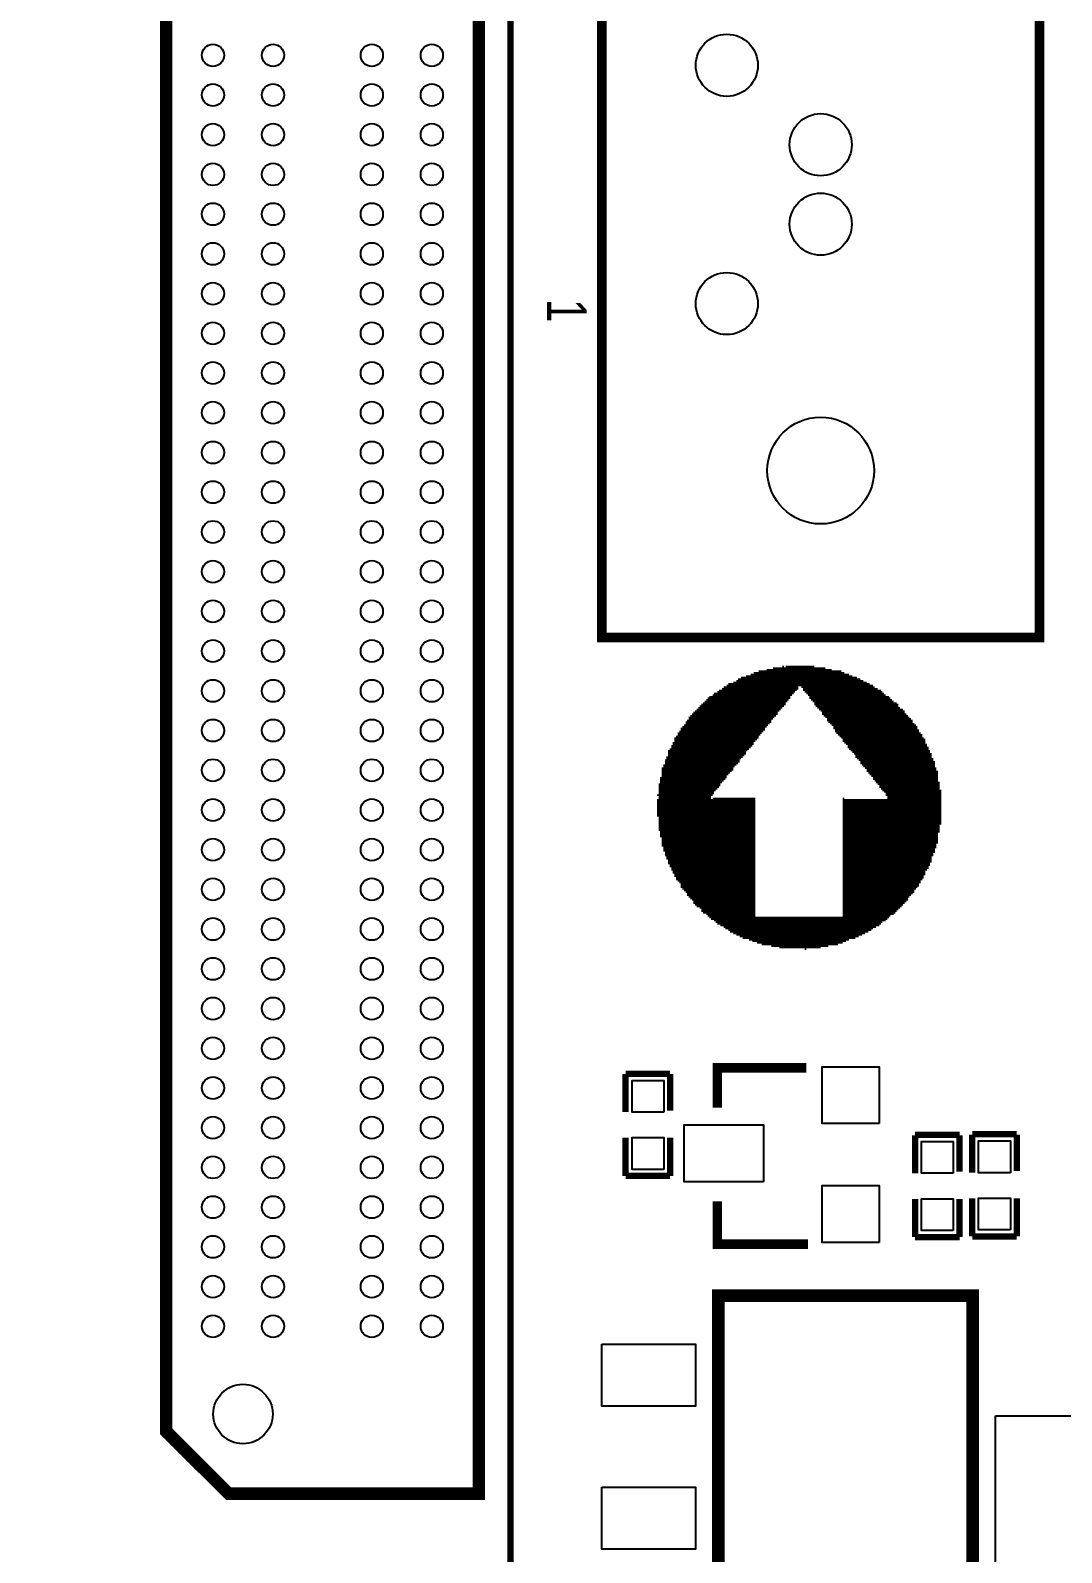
# Model space of a CAD drawing. Extents: x -92 to 136, y -31 to 80.
# Drawn here: x 62.37 to 78.86, y 7.79 to 32.13 of the extents above; entities that cross this region are included whole.
import ezdxf

# ---------------------------------------------------------------- set-up
doc = ezdxf.new("R2010")
doc.units = 0
for name, color, linetype in [('BG_SILKSCREEN_TOP', 85, 'CONTINUOUS'), ('PG_SILKSCREEN_TOP', 85, 'CONTINUOUS'), ('PIN_TOP', 1, 'CONTINUOUS')]:
    doc.layers.add(name, color=color, linetype=linetype)

msp = doc.modelspace()

# ---------------------------------------------------------------- linework, layer by layer
at = {"layer": 'BG_SILKSCREEN_TOP'}
for points, const_width in [([(70.050406, 70.142354), (-9.949688, 70.142354), (-9.949688, -9.85774), (70.050406, -9.85774), (70.050406, 70.142354)], 0.100076), ([(74.14514, 21.9075), (75.18654, 21.9075)], 0.0254), ([(74.24674, 21.9329), (75.08494, 21.9329)], 0.0254), ([(74.39914, 21.9583), (74.42454, 21.9583)], 0.0254), ([(74.44994, 21.9583), (74.90714, 21.9583)], 0.0254), ([(73.51014, 21.6535), (75.84694, 21.6535)], 0.0254), ([(73.53554, 21.6789), (75.79614, 21.6789)], 0.0254), ([(73.61174, 21.7043), (75.74534, 21.7043)], 0.0254), ([(73.66254, 21.7297), (75.69454, 21.7297)], 0.0254), ([(73.68794, 21.7551), (75.64374, 21.7551)], 0.0254), ([(73.73874, 21.7805), (75.59294, 21.7805)], 0.0254), ([(73.81494, 21.8059), (75.51674, 21.8059)], 0.0254), ([(73.89114, 21.8313), (75.46594, 21.8313)], 0.0254), ([(73.94194, 21.8567), (75.38974, 21.8567)], 0.0254), ([(74.01814, 21.8821), (75.33894, 21.8821)], 0.0254), ([(73.17994, 21.4249), (74.50074, 21.4249)], 0.0254), ([(73.20534, 21.4503), (74.52614, 21.4503)], 0.0254), ([(73.23074, 21.4757), (74.52614, 21.4757)], 0.0254), ([(73.28154, 21.5011), (74.55154, 21.5011)], 0.0254), ([(73.30694, 21.5265), (74.57694, 21.5265)], 0.0254), ([(73.35774, 21.5519), (74.60234, 21.5519)], 0.0254), ([(73.38314, 21.5773), (74.62774, 21.5773)], 0.0254), ([(73.43394, 21.6027), (74.65314, 21.6027)], 0.0254), ([(73.45934, 21.6281), (74.65314, 21.6281)], 0.0254), ([(74.70394, 21.6281), (75.87234, 21.6281)], 0.0254), ([(74.72934, 21.6027), (75.92314, 21.6027)], 0.0254), ([(74.72934, 21.5773), (75.97394, 21.5773)], 0.0254), ([(74.75474, 21.5519), (75.99934, 21.5519)], 0.0254), ([(74.78014, 21.5265), (76.02474, 21.5265)], 0.0254), ([(74.80554, 21.5011), (76.05014, 21.5011)], 0.0254), ([(74.83094, 21.4757), (76.10094, 21.4757)], 0.0254), ([(74.83094, 21.4503), (76.12634, 21.4503)], 0.0254), ([(74.85634, 21.4249), (76.15174, 21.4249)], 0.0254), ([(72.92594, 21.1709), (74.29754, 21.1709)], 0.0254), ([(72.95134, 21.1963), (74.32294, 21.1963)], 0.0254), ([(72.97674, 21.2217), (74.32294, 21.2217)], 0.0254), ([(73.00214, 21.2471), (74.34834, 21.2471)], 0.0254), ([(73.02754, 21.2725), (74.37374, 21.2725)], 0.0254), ([(73.05294, 21.2979), (74.39914, 21.2979)], 0.0254), ([(73.07834, 21.3233), (74.42454, 21.3233)], 0.0254), ([(73.10374, 21.3487), (74.44994, 21.3487)], 0.0254), ([(73.12914, 21.3741), (74.44994, 21.3741)], 0.0254), ([(73.15454, 21.3995), (74.47534, 21.3995)], 0.0254), ([(74.88174, 21.3995), (76.17714, 21.3995)], 0.0254), ([(74.90714, 21.3741), (76.22794, 21.3741)], 0.0254), ([(74.90714, 21.3487), (76.25334, 21.3487)], 0.0254), ([(74.93254, 21.3233), (76.25334, 21.3233)], 0.0254), ([(74.95794, 21.2979), (76.27874, 21.2979)], 0.0254), ([(74.98334, 21.2725), (76.32954, 21.2725)], 0.0254), ([(75.00874, 21.2471), (76.35494, 21.2471)], 0.0254), ([(75.03414, 21.2217), (76.35494, 21.2217)], 0.0254), ([(75.03414, 21.1963), (76.38034, 21.1963)], 0.0254), ([(75.05954, 21.1709), (76.40574, 21.1709)], 0.0254), ([(72.74814, 20.9169), (74.09434, 20.9169)], 0.0254), ([(72.77354, 20.9677), (74.11974, 20.9677)], 0.0254), ([(72.77354, 20.9423), (74.11974, 20.9423)], 0.0254), ([(72.79894, 20.9931), (74.14514, 20.9931)], 0.0254), ([(72.82434, 21.0185), (74.17054, 21.0185)], 0.0254), ([(72.84974, 21.0693), (74.22134, 21.0693)], 0.0254), ([(72.84974, 21.0439), (74.19594, 21.0439)], 0.0254), ([(72.87514, 21.0947), (74.22134, 21.0947)], 0.0254), ([(72.90054, 21.1455), (74.27214, 21.1455)], 0.0254), ([(72.90054, 21.1201), (74.24674, 21.1201)], 0.0254), ([(75.08494, 21.1455), (76.43114, 21.1455)], 0.0254), ([(75.11034, 21.1201), (76.45654, 21.1201)], 0.0254), ([(75.11034, 21.0947), (76.48194, 21.0947)], 0.0254), ([(75.13574, 21.0693), (76.48194, 21.0693)], 0.0254), ([(75.16114, 21.0439), (76.50734, 21.0439)], 0.0254), ([(75.18654, 21.0185), (76.53274, 21.0185)], 0.0254), ([(75.21194, 20.9931), (76.55814, 20.9931)], 0.0254), ([(75.21194, 20.9677), (76.55814, 20.9677)], 0.0254), ([(75.23734, 20.9423), (76.58354, 20.9423)], 0.0254), ([(75.23734, 20.9169), (76.58354, 20.9169)], 0.0254), ([(72.62114, 20.6883), (73.91654, 20.6883)], 0.0254), ([(72.64654, 20.7391), (73.94194, 20.7391)], 0.0254), ([(72.64654, 20.7137), (73.94194, 20.7137)], 0.0254), ([(72.67194, 20.8153), (74.01814, 20.8153)], 0.0254), ([(72.67194, 20.7899), (73.99274, 20.7899)], 0.0254), ([(72.67194, 20.7645), (73.96734, 20.7645)], 0.0254), ([(72.69734, 20.8407), (74.01814, 20.8407)], 0.0254), ([(72.72274, 20.8915), (74.06894, 20.8915)], 0.0254), ([(72.72274, 20.8661), (74.04354, 20.8661)], 0.0254), ([(75.26274, 20.8915), (76.60894, 20.8915)], 0.0254), ([(75.28814, 20.8661), (76.63434, 20.8661)], 0.0254), ([(75.31354, 20.8407), (76.63434, 20.8407)], 0.0254), ([(75.33894, 20.8153), (76.65974, 20.8153)], 0.0254), ([(75.36434, 20.7899), (76.68514, 20.7899)], 0.0254), ([(75.36434, 20.7645), (76.68514, 20.7645)], 0.0254), ([(75.38974, 20.7391), (76.68514, 20.7391)], 0.0254), ([(75.41514, 20.7137), (76.71054, 20.7137)], 0.0254), ([(75.44054, 20.6883), (76.71054, 20.6883)], 0.0254), ([(72.51954, 20.4597), (73.71334, 20.4597)], 0.0254), ([(72.51954, 20.4343), (73.71334, 20.4343)], 0.0254), ([(72.54494, 20.5105), (73.76414, 20.5105)], 0.0254), ([(72.54494, 20.4851), (73.73874, 20.4851)], 0.0254), ([(72.57034, 20.6121), (73.84034, 20.6121)], 0.0254), ([(72.57034, 20.5867), (73.81494, 20.5867)], 0.0254), ([(72.57034, 20.5613), (73.81494, 20.5613)], 0.0254), ([(72.57034, 20.5359), (73.78954, 20.5359)], 0.0254), ([(72.59574, 20.6375), (73.86574, 20.6375)], 0.0254), ([(72.62114, 20.6629), (73.89114, 20.6629)], 0.0254), ([(75.44054, 20.6629), (76.73594, 20.6629)], 0.0254), ([(75.46594, 20.6375), (76.73594, 20.6375)], 0.0254), ([(75.49134, 20.6121), (76.76134, 20.6121)], 0.0254), ([(75.51674, 20.5867), (76.76134, 20.5867)], 0.0254), ([(75.54214, 20.5613), (76.78674, 20.5613)], 0.0254), ([(75.56754, 20.5359), (76.78674, 20.5359)], 0.0254), ([(75.56754, 20.5105), (76.78674, 20.5105)], 0.0254), ([(75.59294, 20.4851), (76.81214, 20.4851)], 0.0254), ([(75.61834, 20.4597), (76.81214, 20.4597)], 0.0254), ([(75.64374, 20.4343), (76.83754, 20.4343)], 0.0254), ([(72.46874, 20.3327), (73.61174, 20.3327)], 0.0254), ([(72.46874, 20.3073), (73.61174, 20.3073)], 0.0254), ([(72.46874, 20.2819), (73.58634, 20.2819)], 0.0254), ([(72.46874, 20.2565), (73.56094, 20.2565)], 0.0254), ([(72.46874, 20.2311), (73.53554, 20.2311)], 0.0254), ([(72.46874, 20.2057), (73.51014, 20.2057)], 0.0254), ([(72.49414, 20.3835), (73.66254, 20.3835)], 0.0254), ([(72.49414, 20.3581), (73.63714, 20.3581)], 0.0254), ([(72.51954, 20.4089), (73.68794, 20.4089)], 0.0254), ([(75.64374, 20.4089), (76.83754, 20.4089)], 0.0254), ([(75.66914, 20.3835), (76.83754, 20.3835)], 0.0254), ([(75.69454, 20.3581), (76.83754, 20.3581)], 0.0254), ([(75.71994, 20.3327), (76.86294, 20.3327)], 0.0254), ([(75.74534, 20.3073), (76.86294, 20.3073)], 0.0254), ([(75.74534, 20.2819), (76.88834, 20.2819)], 0.0254), ([(75.77074, 20.2565), (76.88834, 20.2565)], 0.0254), ([(75.79614, 20.2311), (76.88834, 20.2311)], 0.0254), ([(75.82154, 20.2057), (76.88834, 20.2057)], 0.0254), ([(72.41794, 20.0787), (73.40854, 20.0787)], 0.0254), ([(72.41794, 20.0533), (73.40854, 20.0533)], 0.0254), ([(72.41794, 20.0279), (73.38314, 20.0279)], 0.0254), ([(72.41794, 20.0025), (73.35774, 20.0025)], 0.0254), ([(72.41794, 19.9771), (73.33234, 19.9771)], 0.0254), ([(72.41794, 19.9517), (73.30694, 19.9517)], 0.0254), ([(72.44334, 20.1803), (73.51014, 20.1803)], 0.0254), ([(72.44334, 20.1549), (73.48474, 20.1549)], 0.0254), ([(72.44334, 20.1295), (73.45934, 20.1295)], 0.0254), ([(72.44334, 20.1041), (73.43394, 20.1041)], 0.0254), ([(75.84694, 20.1803), (76.88834, 20.1803)], 0.0254), ([(75.84694, 20.1549), (76.88834, 20.1549)], 0.0254), ([(75.87234, 20.1295), (76.88834, 20.1295)], 0.0254), ([(75.89774, 20.1041), (76.91374, 20.1041)], 0.0254), ([(75.92314, 20.0787), (76.91374, 20.0787)], 0.0254), ([(75.94854, 20.0533), (76.91374, 20.0533)], 0.0254), ([(75.94854, 20.0279), (76.91374, 20.0279)], 0.0254), ([(75.97394, 20.0025), (76.91374, 20.0025)], 0.0254), ([(75.99934, 19.9771), (76.93914, 19.9771)], 0.0254), ([(76.02474, 19.9517), (76.93914, 19.9517)], 0.0254), ([(72.39254, 19.9009), (73.28154, 19.9009)], 0.0254), ([(72.39254, 19.8247), (73.96734, 19.8247)], 0.0254), ([(72.39254, 19.7993), (73.96734, 19.7993)], 0.0254), ([(72.39254, 19.7739), (73.96734, 19.7739)], 0.0254), ([(72.39254, 19.7485), (73.96734, 19.7485)], 0.0254), ([(72.39254, 19.7231), (73.96734, 19.7231)], 0.0254), ([(72.41794, 19.9263), (73.30694, 19.9263)], 0.0254), ([(72.41794, 19.8755), (73.25614, 19.8755)], 0.0254), ([(72.41794, 19.8501), (73.25614, 19.8501)], 0.0254), ([(73.28154, 19.8501), (73.96734, 19.8501)], 0.0254), ([(75.36434, 19.8501), (75.38974, 19.8501)], 0.0254), ([(75.36434, 19.8247), (76.93914, 19.8247)], 0.0254), ([(75.36434, 19.7993), (76.93914, 19.7993)], 0.0254), ([(75.36434, 19.7739), (76.93914, 19.7739)], 0.0254), ([(75.36434, 19.7485), (76.93914, 19.7485)], 0.0254), ([(75.36434, 19.7231), (76.93914, 19.7231)], 0.0254), ([(76.05014, 19.9263), (76.93914, 19.9263)], 0.0254), ([(76.05014, 19.9009), (76.93914, 19.9009)], 0.0254), ([(76.07554, 19.8755), (76.93914, 19.8755)], 0.0254), ([(76.07554, 19.8501), (76.93914, 19.8501)], 0.0254), ([(72.39254, 19.6977), (73.96734, 19.6977)], 0.0254), ([(72.39254, 19.6723), (73.96734, 19.6723)], 0.0254), ([(72.39254, 19.6469), (73.96734, 19.6469)], 0.0254), ([(72.39254, 19.6215), (73.96734, 19.6215)], 0.0254), ([(72.39254, 19.5961), (73.96734, 19.5961)], 0.0254), ([(72.39254, 19.5707), (73.96734, 19.5707)], 0.0254), ([(72.41794, 19.5453), (73.96734, 19.5453)], 0.0254), ([(72.41794, 19.5199), (73.96734, 19.5199)], 0.0254), ([(72.41794, 19.4945), (73.96734, 19.4945)], 0.0254), ([(72.41794, 19.4691), (73.96734, 19.4691)], 0.0254), ([(75.36434, 19.6977), (76.93914, 19.6977)], 0.0254), ([(75.36434, 19.6723), (76.93914, 19.6723)], 0.0254), ([(75.36434, 19.6469), (76.93914, 19.6469)], 0.0254), ([(75.36434, 19.6215), (76.93914, 19.6215)], 0.0254), ([(75.36434, 19.5961), (76.93914, 19.5961)], 0.0254), ([(75.36434, 19.5707), (76.93914, 19.5707)], 0.0254), ([(75.36434, 19.5453), (76.93914, 19.5453)], 0.0254), ([(75.36434, 19.5199), (76.93914, 19.5199)], 0.0254), ([(75.36434, 19.4945), (76.93914, 19.4945)], 0.0254), ([(75.36434, 19.4691), (76.93914, 19.4691)], 0.0254), ([(72.41794, 19.4437), (73.96734, 19.4437)], 0.0254), ([(72.41794, 19.4183), (73.96734, 19.4183)], 0.0254), ([(72.41794, 19.3929), (73.96734, 19.3929)], 0.0254), ([(72.41794, 19.3675), (73.96734, 19.3675)], 0.0254), ([(72.41794, 19.3421), (73.96734, 19.3421)], 0.0254), ([(72.44334, 19.3167), (73.96734, 19.3167)], 0.0254), ([(72.44334, 19.2913), (73.96734, 19.2913)], 0.0254), ([(72.44334, 19.2659), (73.96734, 19.2659)], 0.0254), ([(72.44334, 19.2405), (73.96734, 19.2405)], 0.0254), ([(72.46874, 19.2151), (73.96734, 19.2151)], 0.0254), ([(75.36434, 19.4437), (76.93914, 19.4437)], 0.0254), ([(75.36434, 19.4183), (76.91374, 19.4183)], 0.0254), ([(75.36434, 19.3929), (76.91374, 19.3929)], 0.0254), ([(75.36434, 19.3675), (76.91374, 19.3675)], 0.0254), ([(75.36434, 19.3421), (76.91374, 19.3421)], 0.0254), ([(75.36434, 19.3167), (76.91374, 19.3167)], 0.0254), ([(75.36434, 19.2913), (76.88834, 19.2913)], 0.0254), ([(75.36434, 19.2659), (76.88834, 19.2659)], 0.0254), ([(75.36434, 19.2405), (76.88834, 19.2405)], 0.0254), ([(75.36434, 19.2151), (76.88834, 19.2151)], 0.0254), ([(72.46874, 19.1897), (73.96734, 19.1897)], 0.0254), ([(72.46874, 19.1643), (73.96734, 19.1643)], 0.0254), ([(72.46874, 19.1389), (73.96734, 19.1389)], 0.0254), ([(72.46874, 19.1135), (73.96734, 19.1135)], 0.0254), ([(72.46874, 19.0881), (73.96734, 19.0881)], 0.0254), ([(72.49414, 19.0627), (73.96734, 19.0627)], 0.0254), ([(72.49414, 19.0373), (73.96734, 19.0373)], 0.0254), ([(72.49414, 19.0119), (73.96734, 19.0119)], 0.0254), ([(72.51954, 18.9865), (73.96734, 18.9865)], 0.0254), ([(75.36434, 19.1897), (76.88834, 19.1897)], 0.0254), ([(75.36434, 19.1643), (76.88834, 19.1643)], 0.0254), ([(75.36434, 19.1389), (76.88834, 19.1389)], 0.0254), ([(75.36434, 19.1135), (76.86294, 19.1135)], 0.0254), ([(75.36434, 19.0881), (76.86294, 19.0881)], 0.0254), ([(75.36434, 19.0627), (76.86294, 19.0627)], 0.0254), ([(75.36434, 19.0373), (76.83754, 19.0373)], 0.0254), ([(75.36434, 19.0119), (76.83754, 19.0119)], 0.0254), ([(75.36434, 18.9865), (76.83754, 18.9865)], 0.0254), ([(72.51954, 18.9611), (73.96734, 18.9611)], 0.0254), ([(72.51954, 18.9357), (73.96734, 18.9357)], 0.0254), ([(72.54494, 18.9103), (73.96734, 18.9103)], 0.0254), ([(72.54494, 18.8849), (73.96734, 18.8849)], 0.0254), ([(72.57034, 18.8595), (73.96734, 18.8595)], 0.0254), ([(72.57034, 18.8341), (73.96734, 18.8341)], 0.0254), ([(72.57034, 18.8087), (73.96734, 18.8087)], 0.0254), ([(72.59574, 18.7833), (73.96734, 18.7833)], 0.0254), ([(72.59574, 18.7579), (73.96734, 18.7579)], 0.0254), ([(72.62114, 18.7325), (73.96734, 18.7325)], 0.0254), ([(75.36434, 18.9611), (76.81214, 18.9611)], 0.0254), ([(75.36434, 18.9357), (76.81214, 18.9357)], 0.0254), ([(75.36434, 18.9103), (76.78674, 18.9103)], 0.0254), ([(75.36434, 18.8849), (76.78674, 18.8849)], 0.0254), ([(75.36434, 18.8595), (76.78674, 18.8595)], 0.0254), ([(75.36434, 18.8341), (76.78674, 18.8341)], 0.0254), ([(75.36434, 18.8087), (76.76134, 18.8087)], 0.0254), ([(75.36434, 18.7833), (76.76134, 18.7833)], 0.0254), ([(75.36434, 18.7579), (76.73594, 18.7579)], 0.0254), ([(75.36434, 18.7325), (76.73594, 18.7325)], 0.0254), ([(72.62114, 18.7071), (73.96734, 18.7071)], 0.0254), ([(72.64654, 18.6817), (73.96734, 18.6817)], 0.0254), ([(72.64654, 18.6563), (73.96734, 18.6563)], 0.0254), ([(72.67194, 18.6309), (73.96734, 18.6309)], 0.0254), ([(72.67194, 18.6055), (73.96734, 18.6055)], 0.0254), ([(72.69734, 18.5801), (73.96734, 18.5801)], 0.0254), ([(72.69734, 18.5547), (73.96734, 18.5547)], 0.0254), ([(72.72274, 18.5293), (73.96734, 18.5293)], 0.0254), ([(72.74814, 18.5039), (73.96734, 18.5039)], 0.0254), ([(75.36434, 18.7071), (76.71054, 18.7071)], 0.0254), ([(75.36434, 18.6817), (76.68514, 18.6817)], 0.0254), ([(75.36434, 18.6563), (76.68514, 18.6563)], 0.0254), ([(75.36434, 18.6309), (76.68514, 18.6309)], 0.0254), ([(75.36434, 18.6055), (76.65974, 18.6055)], 0.0254), ([(75.36434, 18.5801), (76.65974, 18.5801)], 0.0254), ([(75.36434, 18.5547), (76.63434, 18.5547)], 0.0254), ([(75.36434, 18.5293), (76.60894, 18.5293)], 0.0254), ([(75.36434, 18.5039), (76.60894, 18.5039)], 0.0254), ([(72.77354, 18.4785), (73.96734, 18.4785)], 0.0254), ([(72.77354, 18.4531), (73.96734, 18.4531)], 0.0254), ([(72.77354, 18.4277), (73.96734, 18.4277)], 0.0254), ([(72.79894, 18.4023), (73.96734, 18.4023)], 0.0254), ([(72.82434, 18.3769), (73.96734, 18.3769)], 0.0254), ([(72.84974, 18.3515), (73.96734, 18.3515)], 0.0254), ([(72.87514, 18.3261), (73.96734, 18.3261)], 0.0254), ([(72.87514, 18.3007), (73.96734, 18.3007)], 0.0254), ([(72.90054, 18.2753), (73.96734, 18.2753)], 0.0254), ([(72.92594, 18.2499), (73.96734, 18.2499)], 0.0254), ([(75.36434, 18.4785), (76.58354, 18.4785)], 0.0254), ([(75.36434, 18.4531), (76.58354, 18.4531)], 0.0254), ([(75.36434, 18.4277), (76.55814, 18.4277)], 0.0254), ([(75.36434, 18.4023), (76.53274, 18.4023)], 0.0254), ([(75.36434, 18.3769), (76.50734, 18.3769)], 0.0254), ([(75.36434, 18.3515), (76.50734, 18.3515)], 0.0254), ([(75.36434, 18.3261), (76.48194, 18.3261)], 0.0254), ([(75.36434, 18.3007), (76.45654, 18.3007)], 0.0254), ([(75.36434, 18.2753), (76.43114, 18.2753)], 0.0254), ([(75.36434, 18.2499), (76.40574, 18.2499)], 0.0254), ([(72.95134, 18.2245), (73.96734, 18.2245)], 0.0254), ([(72.97674, 18.1991), (73.96734, 18.1991)], 0.0254), ([(72.97674, 18.1737), (73.96734, 18.1737)], 0.0254), ([(73.00214, 18.1483), (73.96734, 18.1483)], 0.0254), ([(73.02754, 18.1229), (73.96734, 18.1229)], 0.0254), ([(73.07834, 18.0975), (73.96734, 18.0975)], 0.0254), ([(73.10374, 18.0721), (73.96734, 18.0721)], 0.0254), ([(73.10374, 18.0467), (73.96734, 18.0467)], 0.0254), ([(73.12914, 18.0213), (73.96734, 18.0213)], 0.0254), ([(73.17994, 17.9959), (73.96734, 17.9959)], 0.0254), ([(75.36434, 18.2245), (76.40574, 18.2245)], 0.0254), ([(75.36434, 18.1991), (76.38034, 18.1991)], 0.0254), ([(75.36434, 18.1737), (76.35494, 18.1737)], 0.0254), ([(75.36434, 18.1483), (76.32954, 18.1483)], 0.0254), ([(75.36434, 18.1229), (76.30414, 18.1229)], 0.0254), ([(75.36434, 18.0975), (76.27874, 18.0975)], 0.0254), ([(75.36434, 18.0721), (76.25334, 18.0721)], 0.0254), ([(75.36434, 18.0467), (76.22794, 18.0467)], 0.0254), ([(75.36434, 18.0213), (76.20254, 18.0213)], 0.0254), ([(75.36434, 17.9959), (76.17714, 17.9959)], 0.0254), ([(73.20534, 17.9705), (73.96734, 17.9705)], 0.0254), ([(73.23074, 17.9451), (76.10094, 17.9451)], 0.0254), ([(73.25614, 17.9197), (76.07554, 17.9197)], 0.0254), ([(73.30694, 17.8943), (76.05014, 17.8943)], 0.0254), ([(73.33234, 17.8689), (75.99934, 17.8689)], 0.0254), ([(73.35774, 17.8435), (75.97394, 17.8435)], 0.0254), ([(73.40854, 17.8181), (75.94854, 17.8181)], 0.0254), ([(73.45934, 17.7927), (75.89774, 17.7927)], 0.0254), ([(73.48474, 17.7673), (75.84694, 17.7673)], 0.0254), ([(75.36434, 17.9705), (76.12634, 17.9705)], 0.0254), ([(73.53554, 17.7419), (75.82154, 17.7419)], 0.0254), ([(73.56094, 17.7165), (75.77074, 17.7165)], 0.0254), ([(73.61174, 17.6911), (75.71994, 17.6911)], 0.0254), ([(73.66254, 17.6657), (75.66914, 17.6657)], 0.0254), ([(73.71334, 17.6403), (75.61834, 17.6403)], 0.0254), ([(73.76414, 17.6149), (75.56754, 17.6149)], 0.0254), ([(73.86574, 17.5895), (75.46594, 17.5895)], 0.0254), ([(73.91654, 17.5641), (75.41514, 17.5641)], 0.0254), ([(73.99274, 17.5387), (75.36434, 17.5387)], 0.0254), ([(74.06894, 17.5133), (75.28814, 17.5133)], 0.0254), ([(74.22134, 17.4879), (75.13574, 17.4879)], 0.0254), ([(74.34834, 17.4625), (75.00874, 17.4625)], 0.0254), ([(74.75474, 17.4371), (74.78014, 17.4371)], 0.0254)]:
    msp.add_lwpolyline(points, dxfattribs=dict(at, const_width=const_width))
at = {"layer": 'PG_SILKSCREEN_TOP'}
for points, const_width in [([(69.544692, 8.73252), (65.544192, 8.73252), (64.543432, 9.73074), (64.543432, 50.55108), (65.544192, 51.55184), (69.544692, 51.55184), (69.544692, 8.73252)], 0.20066), ([(78.50886, 40.72128), (78.50886, 22.42058), (71.51116, 22.42058), (71.51116, 40.72128), (78.50886, 40.72128)], 0.1524), ([(73.35774, 14.90726), (73.35774, 15.54226), (74.78014, 15.54226)], 0.1524), ([(71.89216, 15.44828), (72.60336, 15.44828)], 0.1016), ([(71.89216, 14.8336), (71.89216, 15.4432)], 0.1016), ([(72.60336, 15.4432), (72.60336, 14.859)], 0.1016), ([(71.89216, 13.81506), (71.89216, 14.42466)], 0.1016), ([(72.60336, 13.81506), (72.60336, 14.42466)], 0.1016), ([(76.52004, 14.47038), (77.23124, 14.47038)], 0.1016), ([(76.52004, 13.8557), (76.52004, 14.4653)], 0.1016), ([(77.23124, 14.4653), (77.23124, 13.8811)], 0.1016), ([(77.43444, 14.48054), (78.14564, 14.48054)], 0.1016), ([(77.43444, 13.86586), (77.43444, 14.47546)], 0.1016), ([(78.14564, 14.47546), (78.14564, 13.89126)], 0.1016), ([(71.89216, 13.81506), (72.60336, 13.81506)], 0.1016), ([(73.35774, 13.40866), (73.35774, 12.72286), (74.80554, 12.72286)], 0.1524), ([(76.52004, 12.83716), (76.52004, 13.44676)], 0.1016), ([(77.23124, 12.83716), (77.23124, 13.44676)], 0.1016), ([(77.43444, 12.84732), (77.43444, 13.45692)], 0.1016), ([(78.14564, 12.84732), (78.14564, 13.45692)], 0.1016), ([(77.43444, 12.84732), (78.14564, 12.84732)], 0.1016), ([(76.52004, 12.83716), (77.23124, 12.83716)], 0.1016), ([(77.43952, 11.89736), (77.43952, 4.78536), (73.37552, 4.78536), (73.37552, 11.89736), (77.43952, 11.89736)], 0.2032)]:
    msp.add_lwpolyline(points, dxfattribs=dict(at, const_width=const_width))
at = {"layer": 'PIN_TOP'}
for points in [[(72.50176, 14.8336), (71.99376, 14.8336), (71.99376, 15.3416), (72.50176, 15.3416)], [(75.946, 14.65072), (75.03668, 14.65072), (75.03668, 15.56004), (75.946, 15.56004)], [(74.09688, 13.72108), (72.82688, 13.72108), (72.82688, 14.6304), (74.09688, 14.6304)], [(72.50176, 13.9192), (71.99376, 13.9192), (71.99376, 14.4272), (72.50176, 14.4272)], [(77.12964, 13.8557), (76.62164, 13.8557), (76.62164, 14.3637), (77.12964, 14.3637)], [(78.04404, 13.86586), (77.53604, 13.86586), (77.53604, 14.37386), (78.04404, 14.37386)], [(75.946, 12.7508), (75.03668, 12.7508), (75.03668, 13.66012), (75.946, 13.66012)], [(77.12964, 12.9413), (76.62164, 12.9413), (76.62164, 13.4493), (77.12964, 13.4493)], [(78.04404, 12.95146), (77.53604, 12.95146), (77.53604, 13.45946), (78.04404, 13.45946)], [(71.50862, 11.12266), (73.00722, 11.12266), (73.00722, 10.13206), (71.50862, 10.13206)], [(77.80782, 9.97966), (79.30642, 9.97966), (79.30642, 6.70306), (77.80782, 6.70306)], [(71.50862, 8.83666), (73.00722, 8.83666), (73.00722, 7.84606), (71.50862, 7.84606)]]:
    msp.add_lwpolyline(points, close=True, dxfattribs=at)
for centre, radius in [((65.292732, 31.72968), 0.1778), ((66.252852, 31.72968), 0.1778), ((67.832732, 31.72968), 0.1778), ((68.792852, 31.72968), 0.1778), ((73.51014, 31.56966), 0.49657), ((65.292732, 31.09468), 0.1778), ((66.252852, 31.09468), 0.1778), ((67.832732, 31.09468), 0.1778), ((68.792852, 31.09468), 0.1778), ((75.01128, 30.29966), 0.49657), ((65.292732, 30.45968), 0.1778), ((66.252852, 30.45968), 0.1778), ((67.832732, 30.45968), 0.1778), ((68.792852, 30.45968), 0.1778), ((65.292732, 29.82468), 0.1778), ((66.252852, 29.82468), 0.1778), ((67.832732, 29.82468), 0.1778), ((68.792852, 29.82468), 0.1778), ((75.01128, 29.02966), 0.49657), ((65.292732, 29.18968), 0.1778), ((66.252852, 29.18968), 0.1778), ((67.832732, 29.18968), 0.1778), ((68.792852, 29.18968), 0.1778), ((65.292732, 28.55468), 0.1778), ((66.252852, 28.55468), 0.1778), ((67.832732, 28.55468), 0.1778), ((68.792852, 28.55468), 0.1778), ((73.51014, 27.75966), 0.49657), ((65.292732, 27.91968), 0.1778), ((66.252852, 27.91968), 0.1778), ((67.832732, 27.91968), 0.1778), ((68.792852, 27.91968), 0.1778), ((65.292732, 27.28468), 0.1778), ((66.252852, 27.28468), 0.1778), ((67.832732, 27.28468), 0.1778), ((68.792852, 27.28468), 0.1778), ((65.292732, 26.64968), 0.1778), ((66.252852, 26.64968), 0.1778), ((67.832732, 26.64968), 0.1778), ((68.792852, 26.64968), 0.1778), ((65.292732, 26.01468), 0.1778), ((66.252852, 26.01468), 0.1778), ((67.832732, 26.01468), 0.1778), ((68.792852, 26.01468), 0.1778), ((75.01128, 25.09012), 0.85344), ((65.292732, 25.37968), 0.1778), ((66.252852, 25.37968), 0.1778), ((67.832732, 25.37968), 0.1778), ((68.792852, 25.37968), 0.1778), ((65.292732, 24.74468), 0.1778), ((66.252852, 24.74468), 0.1778), ((67.832732, 24.74468), 0.1778), ((68.792852, 24.74468), 0.1778), ((65.292732, 24.10968), 0.1778), ((66.252852, 24.10968), 0.1778), ((67.832732, 24.10968), 0.1778), ((68.792852, 24.10968), 0.1778), ((65.292732, 23.47468), 0.1778), ((66.252852, 23.47468), 0.1778), ((67.832732, 23.47468), 0.1778), ((68.792852, 23.47468), 0.1778), ((65.292732, 22.83968), 0.1778), ((66.252852, 22.83968), 0.1778), ((67.832732, 22.83968), 0.1778), ((68.792852, 22.83968), 0.1778), ((65.292732, 22.20468), 0.1778), ((66.252852, 22.20468), 0.1778), ((67.832732, 22.20468), 0.1778), ((68.792852, 22.20468), 0.1778), ((65.292732, 21.56968), 0.1778), ((66.252852, 21.56968), 0.1778), ((67.832732, 21.56968), 0.1778), ((68.792852, 21.56968), 0.1778), ((65.292732, 20.93468), 0.1778), ((66.252852, 20.93468), 0.1778), ((67.832732, 20.93468), 0.1778), ((68.792852, 20.93468), 0.1778), ((65.292732, 20.29968), 0.1778), ((66.252852, 20.29968), 0.1778), ((67.832732, 20.29968), 0.1778), ((68.792852, 20.29968), 0.1778), ((65.292732, 19.66468), 0.1778), ((66.252852, 19.66468), 0.1778), ((67.832732, 19.66468), 0.1778), ((68.792852, 19.66468), 0.1778), ((65.292732, 19.02968), 0.1778), ((66.252852, 19.02968), 0.1778), ((67.832732, 19.02968), 0.1778), ((68.792852, 19.02968), 0.1778), ((65.292732, 18.39468), 0.1778), ((66.252852, 18.39468), 0.1778), ((67.832732, 18.39468), 0.1778), ((68.792852, 18.39468), 0.1778), ((65.292732, 17.75968), 0.1778), ((66.252852, 17.75968), 0.1778), ((67.832732, 17.75968), 0.1778), ((68.792852, 17.75968), 0.1778), ((65.292732, 17.12468), 0.1778), ((66.252852, 17.12468), 0.1778), ((67.832732, 17.12468), 0.1778), ((68.792852, 17.12468), 0.1778), ((65.292732, 16.48968), 0.1778), ((66.252852, 16.48968), 0.1778), ((67.832732, 16.48968), 0.1778), ((68.792852, 16.48968), 0.1778), ((65.292732, 15.85468), 0.1778), ((66.252852, 15.85468), 0.1778), ((67.832732, 15.85468), 0.1778), ((68.792852, 15.85468), 0.1778), ((65.292732, 15.21968), 0.1778), ((66.252852, 15.21968), 0.1778), ((67.832732, 15.21968), 0.1778), ((68.792852, 15.21968), 0.1778), ((65.292732, 14.58468), 0.1778), ((66.252852, 14.58468), 0.1778), ((67.832732, 14.58468), 0.1778), ((68.792852, 14.58468), 0.1778), ((65.292732, 13.94968), 0.1778), ((66.252852, 13.94968), 0.1778), ((67.832732, 13.94968), 0.1778), ((68.792852, 13.94968), 0.1778), ((65.292732, 13.31468), 0.1778), ((66.252852, 13.31468), 0.1778), ((67.832732, 13.31468), 0.1778), ((68.792852, 13.31468), 0.1778), ((65.292732, 12.67968), 0.1778), ((66.252852, 12.67968), 0.1778), ((67.832732, 12.67968), 0.1778), ((68.792852, 12.67968), 0.1778), ((65.292732, 12.04468), 0.1778), ((66.252852, 12.04468), 0.1778), ((67.832732, 12.04468), 0.1778), ((68.792852, 12.04468), 0.1778), ((65.292732, 11.40968), 0.1778), ((66.252852, 11.40968), 0.1778), ((67.832732, 11.40968), 0.1778), ((68.792852, 11.40968), 0.1778), ((65.772792, 10.0076), 0.47498)]:
    msp.add_circle(centre, radius, dxfattribs=at)

# ---------------------------------------------------------------- texts
at = {"layer": 'PG_SILKSCREEN_TOP', "width": 0.8}
msp.add_text('1', height=0.635, rotation=270, dxfattribs=at).set_placement((70.63232, 27.83586))

doc.saveas('drawing.dxf')
